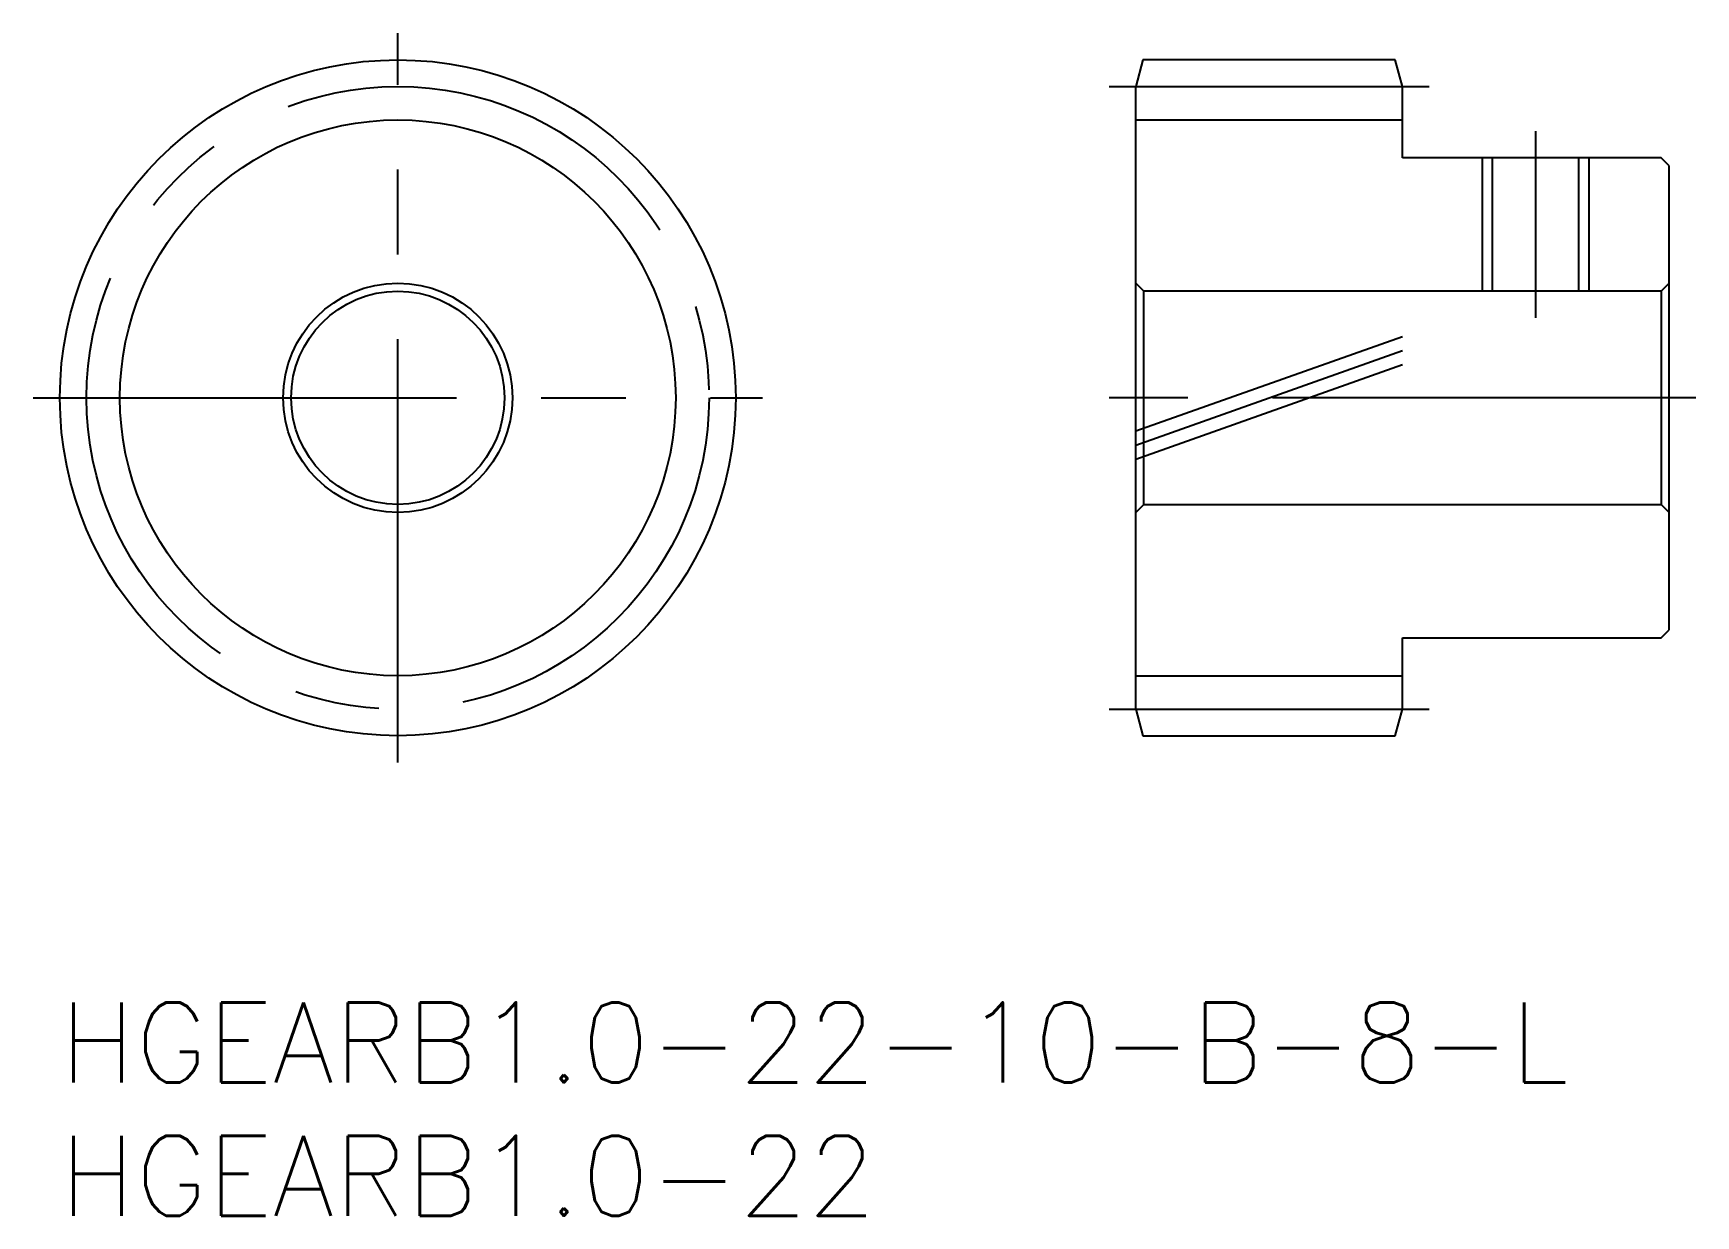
# Model space of a CAD drawing. Extents: x -1 to 61.3, y -8 to 36.3.
import ezdxf

# ---------------------------------------------------------------- set-up
doc = ezdxf.new("R2010")
doc.units = 0
doc.header["$LTSCALE"] = 0.5
doc.linetypes.add('CENTER', pattern=[50.8, 31.75, -6.35, 6.35, -6.35])
doc.linetypes.add('PHANTOM', pattern=[63.5, 31.75, -6.35, 6.35, -6.35, 6.35, -6.35])
for name, color, linetype in [('MSM_CENTER', 1, 'CENTER'), ('MSM_CONTINUOUS', 7, 'CONTINUOUS'), ('MSM_IMAGINARY', 6, 'PHANTOM'), ('MSM_NARROW', 5, 'CONTINUOUS'), ('MSM_PART_NUMBER', 7, 'CONTINUOUS')]:
    doc.layers.add(name, color=color, linetype=linetype)
doc.styles.get("Standard").update_dxf_attribs({"font": 'txt.shx', "height": 1, "bigfont": 'bigfont.shx'})

# ---------------------------------------------------------------- blocks, each defined once
blk = doc.blocks.new('*U17')
at = {"layer": 'MSM_PART_NUMBER'}
blk.add_text('HGEARB1.0-22-10-B-8-L', height=3, dxfattribs=at).set_placement((0, -3))
blk = doc.blocks.new('*U18')
at = {"layer": 'MSM_PART_NUMBER'}
blk.add_text('HGEARB1.0-22', height=3, dxfattribs=at).set_placement((0, -8))

msp = doc.modelspace()

# ---------------------------------------------------------------- linework, layer by layer
at = {"layer": 'MSM_CENTER'}
for p, q in [((12.67, 9), (12.67, 36.34)), ((39.34, 34.34), (51.34, 34.34)), ((55.34, 25.67), (55.34, 32.67)), ((-1, 22.67), (26.34, 22.67)), ((61.34, 22.67), (39.34, 22.67)), ((39.34, 11), (51.34, 11))]:
    msp.add_line(p, q, dxfattribs=at)
msp.add_circle((12.67, 22.67), 11.67, dxfattribs=at)
at = {"layer": 'MSM_CONTINUOUS'}
for p, q in [((40.608, 35.34), (40.34, 34.34)), ((50.072, 35.34), (40.608, 35.34)), ((50.34, 34.34), (50.072, 35.34)), ((40.34, 11), (40.34, 34.34)), ((50.34, 31.67), (50.34, 34.34)), ((40.34, 33.09), (50.34, 33.09)), ((60.04, 31.67), (50.34, 31.67)), ((53.719, 26.67), (53.719, 31.67)), ((56.961, 26.67), (56.961, 31.67)), ((60.34, 31.37), (60.04, 31.67)), ((60.34, 13.97), (60.34, 31.37)), ((40.64, 26.67), (40.34, 26.97)), ((60.34, 26.97), (60.04, 26.67)), ((60.04, 26.67), (40.64, 26.67)), ((40.64, 18.67), (40.64, 26.67)), ((60.04, 26.67), (60.04, 18.67)), ((40.34, 18.37), (40.64, 18.67)), ((40.64, 18.67), (60.04, 18.67)), ((60.04, 18.67), (60.34, 18.37)), ((60.04, 13.67), (60.34, 13.97)), ((50.34, 13.67), (60.04, 13.67)), ((50.34, 11), (50.34, 13.67)), ((40.34, 12.25), (50.34, 12.25)), ((40.34, 11), (40.608, 10)), ((50.072, 10), (50.34, 11)), ((40.608, 10), (50.072, 10))]:
    msp.add_line(p, q, dxfattribs=at)
for radius in [12.67, 4.3, 4]:
    msp.add_circle((12.67, 22.67), radius, dxfattribs=at)
at = {"layer": 'MSM_IMAGINARY'}
for p, q in [((40.34, 21.427), (50.34, 24.974)), ((40.34, 20.897), (50.34, 24.443)), ((40.34, 20.366), (50.34, 23.913))]:
    msp.add_line(p, q, dxfattribs=at)
at = {"layer": 'MSM_NARROW'}
for p, q in [((53.34, 26.67), (53.34, 31.67)), ((57.34, 26.67), (57.34, 31.67))]:
    msp.add_line(p, q, dxfattribs=at)
msp.add_circle((12.67, 22.67), 10.42, dxfattribs=at)

# ---------------------------------------------------------------- block references
at = {"layer": 'MSM_CONTINUOUS'}
for name in ['*U17', '*U18']:
    msp.add_blockref(name, (0, 0), dxfattribs=at)

doc.saveas('drawing.dxf')
